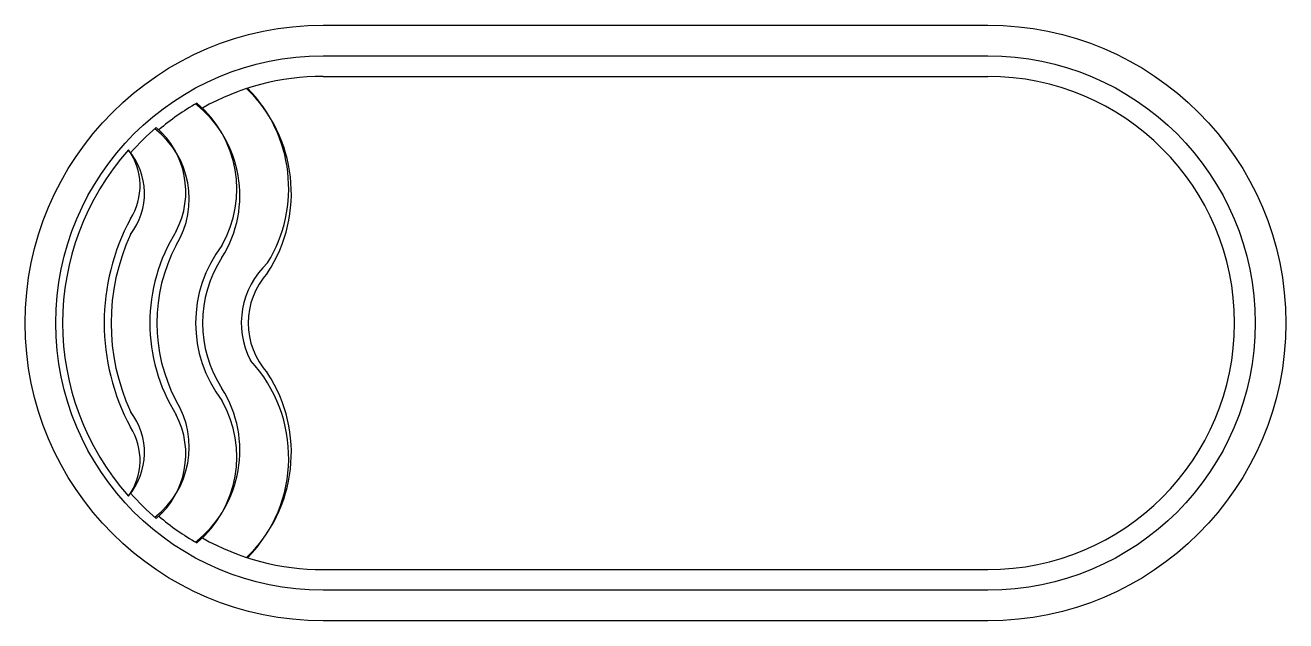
# Model space of a CAD drawing. Extents: x -1210.15 to -1201.05, y 392.1 to 396.4.
import ezdxf

# ---------------------------------------------------------------- set-up
doc = ezdxf.new("R2010")
doc.units = 0
doc.header["$LTSCALE"] = 10
doc.header["$MEASUREMENT"] = 0
doc.layers.add('Piscinas_Fibratec', color=4, linetype='CONTINUOUS')

msp = doc.modelspace()

# ---------------------------------------------------------------- linework, layer by layer
at = {"layer": 'Piscinas_Fibratec', "color": 1}
for p, q in [((-1208.0005, 396.0324), (-1203.2005, 396.0324)), ((-1208.0005, 392.4724), (-1203.2005, 392.4724))]:
    msp.add_line(p, q, dxfattribs=at)
at = {"layer": 'Piscinas_Fibratec'}
msp.add_lwpolyline([(-1208.0005, 392.1024, -1), (-1208.0005, 396.4024), (-1203.2005, 396.4024, -1), (-1203.2005, 392.1024)], format="xyb", close=True, dxfattribs=at)
at = {"layer": 'Piscinas_Fibratec', "color": 2}
msp.add_lwpolyline([(-1208.0005, 392.3224, -1), (-1208.0005, 396.1824), (-1203.2005, 396.1824, -1), (-1203.2005, 392.3224)], format="xyb", close=True, dxfattribs=at)
at = {"layer": 'Piscinas_Fibratec', "color": 1}
for centre, radius, start, end in [((-1208.0005, 394.2524), 1.78, 90, 119.30902), ((-1203.2005, 394.2524), 1.78, 270, 90), ((-1209.2755, 395.1888), 1.0463, 326.75269, 46.2645), ((-1209.2755, 395.2243), 1.0272, 328.40741, 44.7093), ((-1208.0005, 394.2524), 1.83, 119.83066, 130.35144), ((-1209.4405, 395.1741), 0.8397, 327.72806, 51.79839), ((-1209.4405, 395.2174), 0.8174, 330.29587, 49.6085), ((-1208.0005, 394.2524), 1.855, 130.45566, 138.50435), ((-1209.6055, 395.1487), 0.6391, 328.5171, 52.33583), ((-1209.6055, 395.1987), 0.6144, 332.49642, 49.21526), ((-1208.0005, 394.2524), 1.88, 138.30332, 221.69668), ((-1209.7705, 395.1871), 0.4813, 322.14784, 40.73793), ((-1209.7705, 395.243), 0.4491, 327.78902, 35.36605), ((-1208.0005, 394.2524), 1.58, 151.61184, 208.38816), ((-1208.0005, 394.2524), 1.53, 155.29843, 204.70157), ((-1208.0005, 394.2524), 1.25, 147.9948, 212.0052), ((-1208.0005, 394.2524), 1.2, 152.04711, 207.95289), ((-1208.0005, 394.2524), 0.92, 142.51176, 217.48824), ((-1208.0005, 394.2524), 0.87, 147.04315, 212.95685), ((-1208.0005, 394.2524), 0.59, 132.68491, 207.31691), ((-1208.0005, 394.2524), 0.54, 137.79455, 222.20545), ((-1209.2755, 393.2806), 1.0272, 315.2907, 43.03941), ((-1209.2755, 393.316), 1.0463, 313.7355, 33.24731), ((-1209.4405, 393.3308), 0.8397, 308.20161, 32.27194), ((-1209.6055, 393.3562), 0.6391, 307.66417, 31.4829), ((-1209.4405, 393.2875), 0.8174, 310.3915, 29.70413), ((-1209.7705, 393.3177), 0.4813, 319.26207, 37.85216), ((-1209.6055, 393.3062), 0.6144, 310.78474, 27.50358), ((-1209.7705, 393.2618), 0.4491, 324.63395, 32.21098), ((-1208.0005, 394.2524), 1.855, 221.49565, 229.54434), ((-1208.0005, 394.2524), 1.83, 229.64856, 240.16934), ((-1208.0005, 394.2524), 1.78, 240.69098, 270)]:
    msp.add_arc(centre, radius, start, end, dxfattribs=at)

doc.saveas('drawing.dxf')
